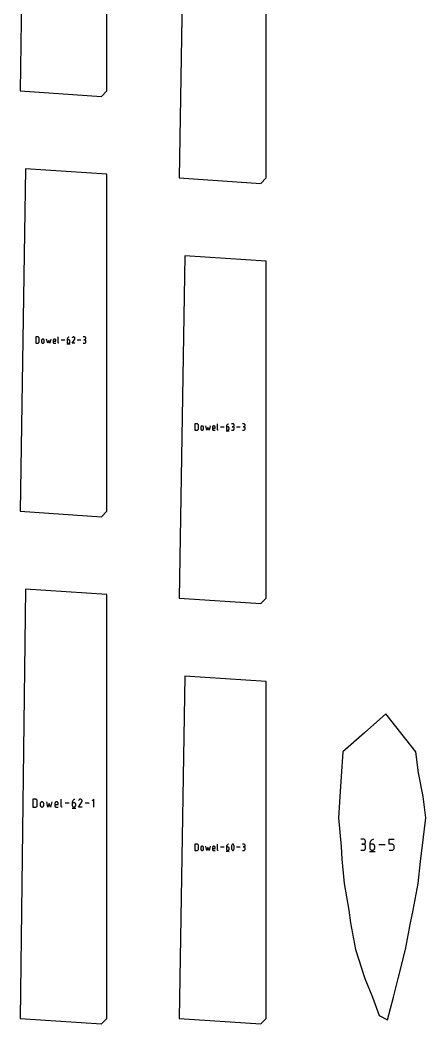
# Model space of a CAD drawing. Extents: x 0 to 12.2, y 0 to 12.
# Drawn here: x 8.168 to 8.869, y 7.641 to 9.373 of the extents above; entities that cross this region are included whole.
import ezdxf

# ---------------------------------------------------------------- set-up
doc = ezdxf.new("R2010")
doc.units = 0

msp = doc.modelspace()

# ---------------------------------------------------------------- linework, layer by layer
at = {"layer": 'annotation', "color": 1}
for p, q in [((8.19905, 8.826376), (8.195448, 8.826376)), ((8.195448, 8.826376), (8.195448, 8.815574)), ((8.195448, 8.815581), (8.19905, 8.815581)), ((8.195448, 8.815574), (8.195448, 8.815581)), ((8.19948, 8.826337), (8.19905, 8.826376)), ((8.19905, 8.815581), (8.19948, 8.81562)), ((8.19905, 8.815581), (8.19905, 8.815581)), ((8.199885, 8.826225), (8.19948, 8.826337)), ((8.19948, 8.81562), (8.199885, 8.815732)), ((8.200258, 8.826047), (8.199885, 8.826225)), ((8.199885, 8.815732), (8.200258, 8.815909)), ((8.200592, 8.82581), (8.200258, 8.826047)), ((8.200258, 8.815909), (8.200592, 8.816146)), ((8.200881, 8.825521), (8.200592, 8.82581)), ((8.200592, 8.816146), (8.200881, 8.816436)), ((8.201118, 8.825185), (8.200881, 8.825521)), ((8.200881, 8.816436), (8.201118, 8.816771)), ((8.201295, 8.824811), (8.201118, 8.825185)), ((8.201118, 8.816771), (8.201295, 8.817145)), ((8.201407, 8.824405), (8.201295, 8.824811)), ((8.201295, 8.817145), (8.201407, 8.817551)), ((8.201446, 8.823974), (8.201407, 8.824405)), ((8.201407, 8.817551), (8.201446, 8.817982)), ((8.201446, 8.817982), (8.201446, 8.823974)), ((8.201446, 8.823974), (8.201446, 8.823974)), ((8.205534, 8.820803), (8.205496, 8.820371)), ((8.205496, 8.820371), (8.205496, 8.817976)), ((8.205496, 8.817976), (8.205496, 8.817976)), ((8.205496, 8.817976), (8.205534, 8.817545)), ((8.205646, 8.821208), (8.205534, 8.820803)), ((8.205534, 8.817545), (8.205646, 8.817139)), ((8.205824, 8.821582), (8.205646, 8.821208)), ((8.205646, 8.817139), (8.205824, 8.816764)), ((8.206061, 8.821916), (8.205824, 8.821582)), ((8.205824, 8.816764), (8.206061, 8.816429)), ((8.20635, 8.822204), (8.206061, 8.821916)), ((8.206061, 8.816429), (8.20635, 8.81614)), ((8.206685, 8.82244), (8.20635, 8.822204)), ((8.20635, 8.81614), (8.206685, 8.815903)), ((8.20706, 8.822617), (8.206685, 8.82244)), ((8.206685, 8.815903), (8.20706, 8.815725)), ((8.207466, 8.822728), (8.20706, 8.822617)), ((8.20706, 8.815725), (8.207466, 8.815613)), ((8.207898, 8.822767), (8.207466, 8.822728)), ((8.207466, 8.815613), (8.207898, 8.815574)), ((8.208329, 8.822728), (8.207898, 8.822767)), ((8.207898, 8.822767), (8.207898, 8.822767)), ((8.207898, 8.815574), (8.208329, 8.815613)), ((8.207898, 8.815574), (8.207898, 8.815574)), ((8.208735, 8.822617), (8.208329, 8.822728)), ((8.208329, 8.815613), (8.208735, 8.815725)), ((8.209109, 8.82244), (8.208735, 8.822617)), ((8.208735, 8.815725), (8.209109, 8.815903)), ((8.209444, 8.822204), (8.209109, 8.82244)), ((8.209109, 8.815903), (8.209444, 8.81614)), ((8.209734, 8.821916), (8.209444, 8.822204)), ((8.209444, 8.81614), (8.209734, 8.816429)), ((8.209971, 8.821582), (8.209734, 8.821916)), ((8.209734, 8.816429), (8.209971, 8.816764)), ((8.210148, 8.821208), (8.209971, 8.821582)), ((8.209971, 8.816764), (8.210148, 8.817139)), ((8.21026, 8.820803), (8.210148, 8.821208)), ((8.210148, 8.817139), (8.21026, 8.817545)), ((8.210299, 8.820371), (8.21026, 8.820803)), ((8.21026, 8.817545), (8.210299, 8.817976)), ((8.210299, 8.817976), (8.210299, 8.820371)), ((8.210299, 8.820371), (8.210299, 8.820371)), ((8.216154, 8.815574), (8.214349, 8.822767)), ((8.217952, 8.820371), (8.216154, 8.815574)), ((8.21975, 8.815574), (8.217952, 8.820371)), ((8.221554, 8.822767), (8.21975, 8.815574)), ((8.225644, 8.820811), (8.225605, 8.820381)), ((8.225605, 8.820381), (8.225605, 8.817382)), ((8.225605, 8.819177), (8.230402, 8.819177)), ((8.225605, 8.817382), (8.225605, 8.817382)), ((8.225605, 8.817382), (8.225634, 8.817056)), ((8.225634, 8.817056), (8.225718, 8.81675)), ((8.225755, 8.821217), (8.225644, 8.820811)), ((8.225718, 8.81675), (8.225851, 8.816469)), ((8.225933, 8.82159), (8.225755, 8.821217)), ((8.225851, 8.816469), (8.226029, 8.816216)), ((8.22617, 8.821925), (8.225933, 8.82159)), ((8.226029, 8.816216), (8.226246, 8.815999)), ((8.226459, 8.822214), (8.22617, 8.821925)), ((8.226246, 8.815999), (8.226497, 8.81582)), ((8.226794, 8.822451), (8.226459, 8.822214)), ((8.226497, 8.81582), (8.226778, 8.815687)), ((8.226778, 8.815687), (8.227082, 8.815603)), ((8.227167, 8.822629), (8.226794, 8.822451)), ((8.227082, 8.815603), (8.227406, 8.815574)), ((8.227573, 8.82274), (8.227167, 8.822629)), ((8.227406, 8.815574), (8.230401, 8.815574)), ((8.228003, 8.822779), (8.227573, 8.82274)), ((8.228435, 8.82274), (8.228003, 8.822779)), ((8.228003, 8.822779), (8.228003, 8.822779)), ((8.228841, 8.822629), (8.228435, 8.82274)), ((8.229214, 8.822451), (8.228841, 8.822629)), ((8.229549, 8.822214), (8.229214, 8.822451)), ((8.229838, 8.821925), (8.229549, 8.822214)), ((8.230075, 8.82159), (8.229838, 8.821925)), ((8.230252, 8.821217), (8.230075, 8.82159)), ((8.230363, 8.820811), (8.230252, 8.821217)), ((8.230402, 8.820381), (8.230363, 8.820811)), ((8.230402, 8.819177), (8.230402, 8.820381)), ((8.230402, 8.820381), (8.230402, 8.820381)), ((8.234452, 8.81678), (8.234452, 8.826384)), ((8.234471, 8.816563), (8.234452, 8.81678)), ((8.234527, 8.816358), (8.234471, 8.816563)), ((8.234616, 8.81617), (8.234527, 8.816358)), ((8.234735, 8.816001), (8.234616, 8.81617)), ((8.234881, 8.815856), (8.234735, 8.816001)), ((8.235049, 8.815737), (8.234881, 8.815856)), ((8.235237, 8.815648), (8.235049, 8.815737)), ((8.235442, 8.815592), (8.235237, 8.815648)), ((8.23566, 8.815573), (8.235442, 8.815592)), ((8.23566, 8.815573), (8.23566, 8.815573)), ((8.245617, 8.820975), (8.239711, 8.820975)), ((8.24972, 8.822296), (8.249667, 8.821566)), ((8.249667, 8.821566), (8.249667, 8.817976)), ((8.252065, 8.821566), (8.249667, 8.821566)), ((8.249667, 8.817976), (8.249667, 8.817976)), ((8.249667, 8.817976), (8.249705, 8.817544)), ((8.249705, 8.817544), (8.249817, 8.817138)), ((8.249875, 8.822997), (8.24972, 8.822296)), ((8.249817, 8.817138), (8.249995, 8.816764)), ((8.250125, 8.823661), (8.249875, 8.822997)), ((8.249995, 8.816764), (8.250232, 8.816429)), ((8.250465, 8.824279), (8.250125, 8.823661)), ((8.250232, 8.816429), (8.250521, 8.816139)), ((8.250887, 8.824843), (8.250465, 8.824279)), ((8.250521, 8.816139), (8.250856, 8.815902)), ((8.250856, 8.815902), (8.251229, 8.815725)), ((8.251384, 8.825343), (8.250887, 8.824843)), ((8.251229, 8.815725), (8.251635, 8.815613)), ((8.251952, 8.825771), (8.251384, 8.825343)), ((8.251635, 8.815613), (8.252065, 8.815574)), ((8.252582, 8.826118), (8.251952, 8.825771)), ((8.252497, 8.821527), (8.252065, 8.821566)), ((8.252065, 8.815574), (8.252497, 8.815613)), ((8.252065, 8.815574), (8.252065, 8.815574)), ((8.252902, 8.821416), (8.252497, 8.821527)), ((8.252497, 8.815613), (8.252902, 8.815725)), ((8.25327, 8.826376), (8.252582, 8.826118)), ((8.253276, 8.821239), (8.252902, 8.821416)), ((8.252902, 8.815725), (8.253276, 8.815902)), ((8.25327, 8.826376), (8.25327, 8.826376)), ((8.253611, 8.821003), (8.253276, 8.821239)), ((8.253276, 8.815902), (8.253611, 8.816139)), ((8.2539, 8.820715), (8.253611, 8.821003)), ((8.253611, 8.816139), (8.2539, 8.816429)), ((8.254136, 8.820381), (8.2539, 8.820715)), ((8.2539, 8.816429), (8.254136, 8.816764)), ((8.254314, 8.820007), (8.254136, 8.820381)), ((8.254136, 8.816764), (8.254314, 8.817138)), ((8.254425, 8.819602), (8.254314, 8.820007)), ((8.254314, 8.817138), (8.254425, 8.817544)), ((8.254464, 8.819171), (8.254425, 8.819602)), ((8.254425, 8.817544), (8.254464, 8.817976)), ((8.254464, 8.817976), (8.254464, 8.819171)), ((8.254464, 8.819171), (8.254464, 8.819171)), ((8.258515, 8.815574), (8.262948, 8.82271)), ((8.263312, 8.815574), (8.258515, 8.815574)), ((8.258837, 8.825174), (8.258522, 8.82457)), ((8.259087, 8.825529), (8.258837, 8.825174)), ((8.259387, 8.825825), (8.259087, 8.825529)), ((8.259727, 8.82606), (8.259387, 8.825825)), ((8.2601, 8.826231), (8.259727, 8.82606)), ((8.260495, 8.826337), (8.2601, 8.826231)), ((8.260903, 8.826375), (8.260495, 8.826337)), ((8.261316, 8.826343), (8.260903, 8.826375)), ((8.261724, 8.826237), (8.261316, 8.826343)), ((8.262118, 8.826057), (8.261724, 8.826237)), ((8.26247, 8.825807), (8.262118, 8.826057)), ((8.262118, 8.826057), (8.262118, 8.826057)), ((8.262765, 8.825506), (8.26247, 8.825807)), ((8.262999, 8.825165), (8.262765, 8.825506)), ((8.262948, 8.82271), (8.262953, 8.822717)), ((8.262948, 8.82271), (8.262948, 8.82271)), ((8.262953, 8.822717), (8.262958, 8.822723)), ((8.262958, 8.822723), (8.262963, 8.82273)), ((8.262963, 8.82273), (8.262968, 8.822737)), ((8.262968, 8.822737), (8.262972, 8.822744)), ((8.262972, 8.822744), (8.262977, 8.822752)), ((8.262977, 8.822752), (8.262981, 8.822759)), ((8.262981, 8.822759), (8.262986, 8.822767)), ((8.262986, 8.822767), (8.26299, 8.822776)), ((8.26299, 8.822776), (8.263173, 8.823169)), ((8.26299, 8.822776), (8.26299, 8.822776)), ((8.26317, 8.824793), (8.262999, 8.825165)), ((8.263276, 8.824397), (8.26317, 8.824793)), ((8.263173, 8.823169), (8.26328, 8.823576)), ((8.263314, 8.823989), (8.263276, 8.824397)), ((8.26328, 8.823576), (8.263314, 8.823989)), ((8.27327, 8.820975), (8.267364, 8.820975)), ((8.279718, 8.826363), (8.277319, 8.826363)), ((8.277319, 8.815575), (8.279718, 8.815575)), ((8.279718, 8.821566), (8.278517, 8.821566)), ((8.278517, 8.821566), (8.279718, 8.821566)), ((8.280149, 8.826324), (8.279718, 8.826363)), ((8.279718, 8.821566), (8.280149, 8.821605)), ((8.280149, 8.821527), (8.279718, 8.821566)), ((8.279718, 8.821566), (8.279718, 8.821566)), ((8.279718, 8.815575), (8.280149, 8.815613)), ((8.279718, 8.815575), (8.279718, 8.815575)), ((8.280555, 8.826213), (8.280149, 8.826324)), ((8.280149, 8.821605), (8.280555, 8.821716)), ((8.280555, 8.821416), (8.280149, 8.821527)), ((8.280149, 8.815613), (8.280555, 8.815725)), ((8.280929, 8.826035), (8.280555, 8.826213)), ((8.280555, 8.821716), (8.280929, 8.821894)), ((8.280929, 8.821238), (8.280555, 8.821416)), ((8.280555, 8.815725), (8.280929, 8.815903)), ((8.281264, 8.825798), (8.280929, 8.826035)), ((8.280929, 8.821894), (8.281264, 8.822131)), ((8.281264, 8.821001), (8.280929, 8.821238)), ((8.280929, 8.815903), (8.281264, 8.816139)), ((8.281553, 8.825509), (8.281264, 8.825798)), ((8.281264, 8.822131), (8.281553, 8.822421)), ((8.281553, 8.820712), (8.281264, 8.821001)), ((8.281264, 8.816139), (8.281553, 8.816428)), ((8.281789, 8.825175), (8.281553, 8.825509)), ((8.281553, 8.822421), (8.281789, 8.822756)), ((8.281789, 8.820378), (8.281553, 8.820712)), ((8.281553, 8.816428), (8.281789, 8.816763)), ((8.281966, 8.824802), (8.281789, 8.825175)), ((8.281789, 8.822756), (8.281966, 8.82313)), ((8.281966, 8.820005), (8.281789, 8.820378)), ((8.281789, 8.816763), (8.281966, 8.817135)), ((8.282078, 8.824397), (8.281966, 8.824802)), ((8.281966, 8.82313), (8.282078, 8.823536)), ((8.282078, 8.8196), (8.281966, 8.820005)), ((8.281966, 8.817135), (8.282078, 8.81754)), ((8.282116, 8.823968), (8.282078, 8.824397)), ((8.282078, 8.823536), (8.282116, 8.823968)), ((8.282116, 8.819171), (8.282078, 8.8196)), ((8.282078, 8.81754), (8.282116, 8.81797)), ((8.282116, 8.823968), (8.282116, 8.823968)), ((8.282116, 8.81797), (8.282116, 8.819171)), ((8.282116, 8.819171), (8.282116, 8.819171)), ((8.249366, 8.814224), (8.254767, 8.814224)), ((8.474051, 8.676376), (8.470449, 8.676376)), ((8.470449, 8.676376), (8.470449, 8.665574)), ((8.474481, 8.676337), (8.474051, 8.676376)), ((8.474885, 8.676225), (8.474481, 8.676337)), ((8.475258, 8.676047), (8.474885, 8.676225)), ((8.475593, 8.67581), (8.475258, 8.676047)), ((8.475882, 8.675521), (8.475593, 8.67581)), ((8.509453, 8.66678), (8.509453, 8.676384)), ((8.526953, 8.675771), (8.526385, 8.675343)), ((8.527583, 8.676118), (8.526953, 8.675771)), ((8.52827, 8.676376), (8.527583, 8.676118)), ((8.52827, 8.676376), (8.52827, 8.676376)), ((8.535913, 8.676363), (8.533515, 8.676363)), ((8.536345, 8.676324), (8.535913, 8.676363)), ((8.536751, 8.676213), (8.536345, 8.676324)), ((8.537124, 8.676035), (8.536751, 8.676213)), ((8.537459, 8.675798), (8.537124, 8.676035)), ((8.537748, 8.675509), (8.537459, 8.675798)), ((8.554717, 8.676363), (8.552319, 8.676363)), ((8.555148, 8.676324), (8.554717, 8.676363)), ((8.555554, 8.676213), (8.555148, 8.676324)), ((8.555928, 8.676035), (8.555554, 8.676213)), ((8.556263, 8.675798), (8.555928, 8.676035)), ((8.556552, 8.675509), (8.556263, 8.675798)), ((8.470449, 8.665581), (8.474051, 8.665581)), ((8.470449, 8.665574), (8.470449, 8.665581)), ((8.474051, 8.665581), (8.474481, 8.66562)), ((8.474051, 8.665581), (8.474051, 8.665581)), ((8.474481, 8.66562), (8.474885, 8.665732)), ((8.474885, 8.665732), (8.475258, 8.665909)), ((8.475258, 8.665909), (8.475593, 8.666146)), ((8.475593, 8.666146), (8.475882, 8.666436)), ((8.476118, 8.675185), (8.475882, 8.675521)), ((8.475882, 8.666436), (8.476118, 8.666771)), ((8.476296, 8.674811), (8.476118, 8.675185)), ((8.476118, 8.666771), (8.476296, 8.667145)), ((8.476408, 8.674405), (8.476296, 8.674811)), ((8.476296, 8.667145), (8.476408, 8.667551)), ((8.476446, 8.673974), (8.476408, 8.674405)), ((8.476408, 8.667551), (8.476446, 8.667982)), ((8.476446, 8.667982), (8.476446, 8.673974)), ((8.476446, 8.673974), (8.476446, 8.673974)), ((8.480535, 8.670803), (8.480496, 8.670371)), ((8.480496, 8.670371), (8.480496, 8.667976)), ((8.480496, 8.667976), (8.480496, 8.667976)), ((8.480496, 8.667976), (8.480535, 8.667545)), ((8.480647, 8.671208), (8.480535, 8.670803)), ((8.480535, 8.667545), (8.480647, 8.667139)), ((8.480824, 8.671582), (8.480647, 8.671208)), ((8.480647, 8.667139), (8.480824, 8.666764)), ((8.481061, 8.671916), (8.480824, 8.671582)), ((8.480824, 8.666764), (8.481061, 8.666429)), ((8.481351, 8.672204), (8.481061, 8.671916)), ((8.481061, 8.666429), (8.481351, 8.66614)), ((8.481686, 8.67244), (8.481351, 8.672204)), ((8.481351, 8.66614), (8.481686, 8.665903)), ((8.48206, 8.672617), (8.481686, 8.67244)), ((8.481686, 8.665903), (8.48206, 8.665725)), ((8.482467, 8.672728), (8.48206, 8.672617)), ((8.48206, 8.665725), (8.482467, 8.665613)), ((8.482898, 8.672767), (8.482467, 8.672728)), ((8.482467, 8.665613), (8.482898, 8.665574)), ((8.48333, 8.672728), (8.482898, 8.672767)), ((8.482898, 8.672767), (8.482898, 8.672767)), ((8.482898, 8.665574), (8.48333, 8.665613)), ((8.482898, 8.665574), (8.482898, 8.665574)), ((8.483736, 8.672617), (8.48333, 8.672728)), ((8.48333, 8.665613), (8.483736, 8.665725)), ((8.48411, 8.67244), (8.483736, 8.672617)), ((8.483736, 8.665725), (8.48411, 8.665903)), ((8.484445, 8.672204), (8.48411, 8.67244)), ((8.48411, 8.665903), (8.484445, 8.66614)), ((8.484734, 8.671916), (8.484445, 8.672204)), ((8.484445, 8.66614), (8.484735, 8.666429)), ((8.484971, 8.671582), (8.484734, 8.671916)), ((8.484735, 8.666429), (8.484972, 8.666764)), ((8.485149, 8.671208), (8.484971, 8.671582)), ((8.484972, 8.666764), (8.485149, 8.667139)), ((8.485261, 8.670803), (8.485149, 8.671208)), ((8.485149, 8.667139), (8.485261, 8.667545)), ((8.4853, 8.670371), (8.485261, 8.670803)), ((8.485261, 8.667545), (8.4853, 8.667976)), ((8.4853, 8.667976), (8.4853, 8.670371)), ((8.4853, 8.670371), (8.4853, 8.670371)), ((8.491155, 8.665574), (8.48935, 8.672767)), ((8.492953, 8.670371), (8.491155, 8.665574)), ((8.49475, 8.665574), (8.492953, 8.670371)), ((8.496555, 8.672767), (8.49475, 8.665574)), ((8.500644, 8.670811), (8.500606, 8.670381)), ((8.500606, 8.670381), (8.500606, 8.667382)), ((8.500606, 8.669177), (8.505403, 8.669177)), ((8.500606, 8.667382), (8.500606, 8.667382)), ((8.500606, 8.667382), (8.500635, 8.667056)), ((8.500635, 8.667056), (8.500718, 8.66675)), ((8.500756, 8.671217), (8.500644, 8.670811)), ((8.500718, 8.66675), (8.500852, 8.666469)), ((8.500934, 8.67159), (8.500756, 8.671217)), ((8.500852, 8.666469), (8.501029, 8.666216)), ((8.501171, 8.671925), (8.500934, 8.67159)), ((8.501029, 8.666216), (8.501247, 8.665999)), ((8.50146, 8.672214), (8.501171, 8.671925)), ((8.501247, 8.665999), (8.501498, 8.66582)), ((8.501795, 8.672451), (8.50146, 8.672214)), ((8.501498, 8.66582), (8.501778, 8.665687)), ((8.501778, 8.665687), (8.502083, 8.665603)), ((8.502168, 8.672629), (8.501795, 8.672451)), ((8.502083, 8.665603), (8.502407, 8.665574)), ((8.502574, 8.67274), (8.502168, 8.672629)), ((8.502407, 8.665574), (8.505402, 8.665574)), ((8.503004, 8.672779), (8.502574, 8.67274)), ((8.503436, 8.67274), (8.503004, 8.672779)), ((8.503004, 8.672779), (8.503004, 8.672779)), ((8.503841, 8.672629), (8.503436, 8.67274)), ((8.504215, 8.672451), (8.503841, 8.672629)), ((8.50455, 8.672214), (8.504215, 8.672451)), ((8.504839, 8.671925), (8.50455, 8.672214)), ((8.505075, 8.67159), (8.504839, 8.671925)), ((8.505253, 8.671217), (8.505075, 8.67159)), ((8.505364, 8.670811), (8.505253, 8.671217)), ((8.505403, 8.670381), (8.505364, 8.670811)), ((8.505403, 8.669177), (8.505403, 8.670381)), ((8.505403, 8.670381), (8.505403, 8.670381)), ((8.509472, 8.666563), (8.509453, 8.66678)), ((8.509528, 8.666358), (8.509472, 8.666563)), ((8.509617, 8.66617), (8.509528, 8.666358)), ((8.509736, 8.666001), (8.509617, 8.66617)), ((8.509881, 8.665856), (8.509736, 8.666001)), ((8.51005, 8.665737), (8.509881, 8.665856)), ((8.510238, 8.665648), (8.51005, 8.665737)), ((8.510443, 8.665592), (8.510238, 8.665648)), ((8.510661, 8.665573), (8.510443, 8.665592)), ((8.510661, 8.665573), (8.510661, 8.665573)), ((8.520618, 8.670975), (8.514712, 8.670975)), ((8.524367, 8.664224), (8.529768, 8.664224)), ((8.524721, 8.672296), (8.524667, 8.671566)), ((8.524667, 8.671566), (8.524667, 8.667976)), ((8.527066, 8.671566), (8.524667, 8.671566)), ((8.524667, 8.667976), (8.524667, 8.667976)), ((8.524667, 8.667976), (8.524706, 8.667544)), ((8.524706, 8.667544), (8.524818, 8.667138)), ((8.524876, 8.672997), (8.524721, 8.672296)), ((8.524818, 8.667138), (8.524996, 8.666764)), ((8.525126, 8.673661), (8.524876, 8.672997)), ((8.524996, 8.666764), (8.525232, 8.666429)), ((8.525465, 8.674279), (8.525126, 8.673661)), ((8.525232, 8.666429), (8.525522, 8.666139)), ((8.525887, 8.674843), (8.525465, 8.674279)), ((8.525522, 8.666139), (8.525857, 8.665902)), ((8.525857, 8.665902), (8.52623, 8.665725)), ((8.526385, 8.675343), (8.525887, 8.674843)), ((8.52623, 8.665725), (8.526636, 8.665613)), ((8.526636, 8.665613), (8.527066, 8.665574)), ((8.527497, 8.671527), (8.527066, 8.671566)), ((8.527066, 8.665574), (8.527497, 8.665613)), ((8.527066, 8.665574), (8.527066, 8.665574)), ((8.527903, 8.671416), (8.527497, 8.671527)), ((8.527497, 8.665613), (8.527903, 8.665725)), ((8.528277, 8.671239), (8.527903, 8.671416)), ((8.527903, 8.665725), (8.528277, 8.665902)), ((8.528612, 8.671003), (8.528277, 8.671239)), ((8.528277, 8.665902), (8.528612, 8.666139)), ((8.528901, 8.670715), (8.528612, 8.671003)), ((8.528612, 8.666139), (8.528901, 8.666429)), ((8.529137, 8.670381), (8.528901, 8.670715)), ((8.528901, 8.666429), (8.529137, 8.666764)), ((8.529315, 8.670007), (8.529137, 8.670381)), ((8.529137, 8.666764), (8.529315, 8.667138)), ((8.529426, 8.669602), (8.529315, 8.670007)), ((8.529315, 8.667138), (8.529426, 8.667544)), ((8.529465, 8.669171), (8.529426, 8.669602)), ((8.529426, 8.667544), (8.529465, 8.667976)), ((8.529465, 8.667976), (8.529465, 8.669171)), ((8.529465, 8.669171), (8.529465, 8.669171)), ((8.533515, 8.665575), (8.535913, 8.665575)), ((8.535913, 8.671566), (8.534712, 8.671566)), ((8.534712, 8.671566), (8.535913, 8.671566)), ((8.535913, 8.671566), (8.536345, 8.671605)), ((8.536345, 8.671527), (8.535913, 8.671566)), ((8.535913, 8.671566), (8.535913, 8.671566)), ((8.535913, 8.665575), (8.536345, 8.665613)), ((8.535913, 8.665575), (8.535913, 8.665575)), ((8.536345, 8.671605), (8.536751, 8.671716)), ((8.536751, 8.671416), (8.536345, 8.671527)), ((8.536345, 8.665613), (8.536751, 8.665725)), ((8.536751, 8.671716), (8.537124, 8.671894)), ((8.537124, 8.671238), (8.536751, 8.671416)), ((8.536751, 8.665725), (8.537124, 8.665903)), ((8.537124, 8.671894), (8.537459, 8.672131)), ((8.537459, 8.671001), (8.537124, 8.671238)), ((8.537124, 8.665903), (8.537459, 8.666139)), ((8.537459, 8.672131), (8.537748, 8.672421)), ((8.537748, 8.670712), (8.537459, 8.671001)), ((8.537459, 8.666139), (8.537748, 8.666428)), ((8.537985, 8.675175), (8.537748, 8.675509)), ((8.537748, 8.672421), (8.537985, 8.672756)), ((8.537985, 8.670378), (8.537748, 8.670712)), ((8.537748, 8.666428), (8.537985, 8.666763)), ((8.538162, 8.674802), (8.537985, 8.675175)), ((8.537985, 8.672756), (8.538162, 8.67313)), ((8.538162, 8.670005), (8.537985, 8.670378)), ((8.537985, 8.666763), (8.538162, 8.667135)), ((8.538273, 8.674397), (8.538162, 8.674802)), ((8.538162, 8.67313), (8.538273, 8.673536)), ((8.538273, 8.6696), (8.538162, 8.670005)), ((8.538162, 8.667135), (8.538273, 8.66754)), ((8.538312, 8.673968), (8.538273, 8.674397)), ((8.538273, 8.673536), (8.538312, 8.673968)), ((8.538312, 8.669171), (8.538273, 8.6696)), ((8.538273, 8.66754), (8.538312, 8.66797)), ((8.538312, 8.673968), (8.538312, 8.673968)), ((8.538312, 8.66797), (8.538312, 8.669171)), ((8.538312, 8.669171), (8.538312, 8.669171)), ((8.548269, 8.670975), (8.542363, 8.670975)), ((8.552319, 8.665575), (8.554717, 8.665575)), ((8.554717, 8.671566), (8.553516, 8.671566)), ((8.553516, 8.671566), (8.554717, 8.671566)), ((8.554717, 8.671566), (8.555148, 8.671605)), ((8.555148, 8.671527), (8.554717, 8.671566)), ((8.554717, 8.671566), (8.554717, 8.671566)), ((8.554717, 8.665575), (8.555148, 8.665613)), ((8.554717, 8.665575), (8.554717, 8.665575)), ((8.555148, 8.671605), (8.555554, 8.671716)), ((8.555554, 8.671416), (8.555148, 8.671527)), ((8.555148, 8.665613), (8.555554, 8.665725)), ((8.555554, 8.671716), (8.555928, 8.671894)), ((8.555928, 8.671238), (8.555554, 8.671416)), ((8.555554, 8.665725), (8.555928, 8.665903)), ((8.555928, 8.671894), (8.556263, 8.672131)), ((8.556263, 8.671001), (8.555928, 8.671238)), ((8.555928, 8.665903), (8.556263, 8.666139)), ((8.556263, 8.672131), (8.556552, 8.672421)), ((8.556552, 8.670712), (8.556263, 8.671001)), ((8.556263, 8.666139), (8.556552, 8.666428)), ((8.556788, 8.675175), (8.556552, 8.675509)), ((8.556552, 8.672421), (8.556788, 8.672756)), ((8.556788, 8.670378), (8.556552, 8.670712)), ((8.556552, 8.666428), (8.556788, 8.666763)), ((8.556966, 8.674802), (8.556788, 8.675175)), ((8.556788, 8.672756), (8.556966, 8.67313)), ((8.556966, 8.670005), (8.556788, 8.670378)), ((8.556788, 8.666763), (8.556966, 8.667135)), ((8.557077, 8.674397), (8.556966, 8.674802)), ((8.556966, 8.67313), (8.557077, 8.673536)), ((8.557077, 8.6696), (8.556966, 8.670005)), ((8.556966, 8.667135), (8.557077, 8.66754)), ((8.557116, 8.673968), (8.557077, 8.674397)), ((8.557077, 8.673536), (8.557116, 8.673968)), ((8.557116, 8.669171), (8.557077, 8.6696)), ((8.557077, 8.66754), (8.557116, 8.66797)), ((8.557116, 8.673968), (8.557116, 8.673968)), ((8.557116, 8.66797), (8.557116, 8.669171)), ((8.557116, 8.669171), (8.557116, 8.669171)), ((8.195302, 8.028898), (8.1908, 8.028898)), ((8.1908, 8.028898), (8.1908, 8.015396)), ((8.195839, 8.028849), (8.195302, 8.028898)), ((8.196345, 8.02871), (8.195839, 8.028849)), ((8.196811, 8.028487), (8.196345, 8.02871)), ((8.197229, 8.028191), (8.196811, 8.028487)), ((8.197591, 8.027829), (8.197229, 8.028191)), ((8.197886, 8.02741), (8.197591, 8.027829)), ((8.198108, 8.026942), (8.197886, 8.02741)), ((8.198248, 8.026435), (8.198108, 8.026942)), ((8.198108, 8.017359), (8.198248, 8.017867)), ((8.198296, 8.025895), (8.198248, 8.026435)), ((8.198248, 8.017867), (8.198296, 8.018406)), ((8.198296, 8.018406), (8.198296, 8.025895)), ((8.198296, 8.025895), (8.198296, 8.025895)), ((8.203407, 8.021932), (8.203359, 8.021393)), ((8.203359, 8.021393), (8.203359, 8.018399)), ((8.203359, 8.018399), (8.203359, 8.018399)), ((8.203359, 8.018399), (8.203407, 8.017859)), ((8.203547, 8.022439), (8.203407, 8.021932)), ((8.203407, 8.017859), (8.203547, 8.017352)), ((8.203769, 8.022905), (8.203547, 8.022439)), ((8.204065, 8.023323), (8.203769, 8.022905)), ((8.204427, 8.023683), (8.204065, 8.023323)), ((8.204846, 8.023978), (8.204427, 8.023683)), ((8.205314, 8.0242), (8.204846, 8.023978)), ((8.205822, 8.024338), (8.205314, 8.0242)), ((8.206361, 8.024386), (8.205822, 8.024338)), ((8.2069, 8.024338), (8.206361, 8.024386)), ((8.206361, 8.024386), (8.206361, 8.024386)), ((8.207408, 8.0242), (8.2069, 8.024338)), ((8.207876, 8.023978), (8.207408, 8.0242)), ((8.208294, 8.023683), (8.207876, 8.023978)), ((8.208656, 8.023323), (8.208294, 8.023683)), ((8.208953, 8.022905), (8.208656, 8.023323)), ((8.209175, 8.022439), (8.208953, 8.022905)), ((8.209314, 8.021932), (8.209175, 8.022439)), ((8.209175, 8.017352), (8.209314, 8.017859)), ((8.209363, 8.021393), (8.209314, 8.021932)), ((8.209314, 8.017859), (8.209363, 8.018399)), ((8.209363, 8.018399), (8.209363, 8.021393)), ((8.209363, 8.021393), (8.209363, 8.021393)), ((8.216682, 8.015396), (8.214426, 8.024386)), ((8.218929, 8.021393), (8.216682, 8.015396)), ((8.221177, 8.015396), (8.218929, 8.021393)), ((8.223432, 8.024386), (8.221177, 8.015396)), ((8.228544, 8.021942), (8.228496, 8.021404)), ((8.228496, 8.021404), (8.228496, 8.017656)), ((8.228496, 8.019899), (8.234492, 8.019899)), ((8.228683, 8.022449), (8.228544, 8.021942)), ((8.228906, 8.022916), (8.228683, 8.022449)), ((8.229202, 8.023334), (8.228906, 8.022916)), ((8.229563, 8.023696), (8.229202, 8.023334)), ((8.229982, 8.023992), (8.229563, 8.023696)), ((8.230449, 8.024214), (8.229982, 8.023992)), ((8.230956, 8.024354), (8.230449, 8.024214)), ((8.231494, 8.024402), (8.230956, 8.024354)), ((8.232033, 8.024354), (8.231494, 8.024402)), ((8.231494, 8.024402), (8.231494, 8.024402)), ((8.23254, 8.024214), (8.232033, 8.024354)), ((8.233007, 8.023992), (8.23254, 8.024214)), ((8.233426, 8.023696), (8.233007, 8.023992)), ((8.233787, 8.023334), (8.233426, 8.023696)), ((8.234083, 8.022916), (8.233787, 8.023334)), ((8.234304, 8.022449), (8.234083, 8.022916)), ((8.234444, 8.021942), (8.234304, 8.022449)), ((8.234492, 8.021404), (8.234444, 8.021942)), ((8.234492, 8.019899), (8.234492, 8.021404)), ((8.234492, 8.021404), (8.234492, 8.021404)), ((8.239554, 8.016904), (8.239554, 8.028908)), ((8.253511, 8.022147), (8.246129, 8.022147)), ((8.258639, 8.023798), (8.258573, 8.022885)), ((8.258573, 8.022885), (8.258573, 8.018398)), ((8.261571, 8.022885), (8.258573, 8.022885)), ((8.258573, 8.018398), (8.258573, 8.018398)), ((8.258573, 8.018398), (8.258621, 8.017858)), ((8.258621, 8.017858), (8.258761, 8.017351)), ((8.258833, 8.024675), (8.258639, 8.023798)), ((8.259146, 8.025505), (8.258833, 8.024675)), ((8.25957, 8.026278), (8.259146, 8.025505)), ((8.260098, 8.026982), (8.25957, 8.026278)), ((8.26072, 8.027607), (8.260098, 8.026982)), ((8.261429, 8.028142), (8.26072, 8.027607)), ((8.262217, 8.028576), (8.261429, 8.028142)), ((8.26211, 8.022837), (8.261571, 8.022885)), ((8.262618, 8.022698), (8.26211, 8.022837)), ((8.263076, 8.028898), (8.262217, 8.028576)), ((8.263085, 8.022477), (8.262618, 8.022698)), ((8.263076, 8.028898), (8.263076, 8.028898)), ((8.263503, 8.022182), (8.263085, 8.022477)), ((8.263864, 8.021822), (8.263503, 8.022182)), ((8.26416, 8.021404), (8.263864, 8.021822)), ((8.264382, 8.020937), (8.26416, 8.021404)), ((8.264521, 8.02043), (8.264382, 8.020937)), ((8.264382, 8.017351), (8.264521, 8.017858)), ((8.264569, 8.019891), (8.264521, 8.02043)), ((8.264521, 8.017858), (8.264569, 8.018398)), ((8.264569, 8.018398), (8.264569, 8.019891)), ((8.264569, 8.019891), (8.264569, 8.019891)), ((8.269633, 8.015396), (8.275174, 8.024316)), ((8.270035, 8.027396), (8.269642, 8.026641)), ((8.270348, 8.027839), (8.270035, 8.027396)), ((8.270723, 8.028209), (8.270348, 8.027839)), ((8.271148, 8.028503), (8.270723, 8.028209)), ((8.271614, 8.028717), (8.271148, 8.028503)), ((8.272108, 8.02885), (8.271614, 8.028717)), ((8.272618, 8.028897), (8.272108, 8.02885)), ((8.273134, 8.028857), (8.272618, 8.028897)), ((8.273644, 8.028725), (8.273134, 8.028857)), ((8.274137, 8.0285), (8.273644, 8.028725)), ((8.274577, 8.028187), (8.274137, 8.0285)), ((8.274137, 8.0285), (8.274137, 8.0285)), ((8.274946, 8.027811), (8.274577, 8.028187)), ((8.275238, 8.027385), (8.274946, 8.027811)), ((8.275174, 8.024316), (8.27518, 8.024324)), ((8.275174, 8.024316), (8.275174, 8.024316)), ((8.27518, 8.024324), (8.275187, 8.024333)), ((8.275187, 8.024333), (8.275193, 8.024341)), ((8.275193, 8.024341), (8.275199, 8.02435)), ((8.275199, 8.02435), (8.275205, 8.024358)), ((8.275205, 8.024358), (8.27521, 8.024368)), ((8.27521, 8.024368), (8.275216, 8.024377)), ((8.275216, 8.024377), (8.275222, 8.024388)), ((8.275222, 8.024388), (8.275227, 8.024398)), ((8.275227, 8.024398), (8.275456, 8.024889)), ((8.275227, 8.024398), (8.275227, 8.024398)), ((8.275453, 8.026919), (8.275238, 8.027385)), ((8.275585, 8.026425), (8.275453, 8.026919)), ((8.275456, 8.024889), (8.27559, 8.025399)), ((8.275631, 8.025914), (8.275585, 8.026425)), ((8.27559, 8.025399), (8.275631, 8.025914)), ((8.288077, 8.022147), (8.280695, 8.022147)), ((8.296141, 8.028898), (8.293139, 8.025895)), ((8.296141, 8.015396), (8.296141, 8.028898)), ((8.1908, 8.015405), (8.195302, 8.015405)), ((8.1908, 8.015396), (8.1908, 8.015405)), ((8.195302, 8.015405), (8.195839, 8.015453)), ((8.195302, 8.015405), (8.195302, 8.015405)), ((8.195839, 8.015453), (8.196345, 8.015593)), ((8.196345, 8.015593), (8.196811, 8.015815)), ((8.196811, 8.015815), (8.197229, 8.016111)), ((8.197229, 8.016111), (8.197591, 8.016473)), ((8.197591, 8.016473), (8.197886, 8.016892)), ((8.197886, 8.016892), (8.198108, 8.017359)), ((8.203547, 8.017352), (8.203769, 8.016884)), ((8.203769, 8.016884), (8.204065, 8.016465)), ((8.204065, 8.016465), (8.204427, 8.016103)), ((8.204427, 8.016103), (8.204846, 8.015806)), ((8.204846, 8.015806), (8.205314, 8.015584)), ((8.205314, 8.015584), (8.205822, 8.015445)), ((8.205822, 8.015445), (8.206361, 8.015396)), ((8.206361, 8.015396), (8.206901, 8.015445)), ((8.206361, 8.015396), (8.206361, 8.015396)), ((8.206901, 8.015445), (8.207408, 8.015584)), ((8.207408, 8.015584), (8.207876, 8.015806)), ((8.207876, 8.015806), (8.208295, 8.016103)), ((8.208295, 8.016103), (8.208657, 8.016465)), ((8.208657, 8.016465), (8.208953, 8.016884)), ((8.208953, 8.016884), (8.209175, 8.017352)), ((8.228496, 8.017656), (8.228496, 8.017656)), ((8.228496, 8.017656), (8.228532, 8.017249)), ((8.228532, 8.017249), (8.228636, 8.016866)), ((8.228636, 8.016866), (8.228803, 8.016514)), ((8.228803, 8.016514), (8.229025, 8.016199)), ((8.229025, 8.016199), (8.229297, 8.015927)), ((8.229297, 8.015927), (8.229611, 8.015704)), ((8.229611, 8.015704), (8.229961, 8.015537)), ((8.229961, 8.015537), (8.230342, 8.015432)), ((8.230342, 8.015432), (8.230747, 8.015396)), ((8.230747, 8.015396), (8.234491, 8.015396)), ((8.239579, 8.016632), (8.239554, 8.016904)), ((8.239649, 8.016376), (8.239579, 8.016632)), ((8.23976, 8.01614), (8.239649, 8.016376)), ((8.239909, 8.01593), (8.23976, 8.01614)), ((8.24009, 8.015748), (8.239909, 8.01593)), ((8.240301, 8.015599), (8.24009, 8.015748)), ((8.240536, 8.015488), (8.240301, 8.015599)), ((8.240792, 8.015418), (8.240536, 8.015488)), ((8.241064, 8.015394), (8.240792, 8.015418)), ((8.241064, 8.015394), (8.241064, 8.015394)), ((8.258197, 8.013709), (8.264948, 8.013709)), ((8.258761, 8.017351), (8.258983, 8.016883)), ((8.258983, 8.016883), (8.259279, 8.016464)), ((8.259279, 8.016464), (8.259641, 8.016102)), ((8.259641, 8.016102), (8.260059, 8.015806)), ((8.260059, 8.015806), (8.260526, 8.015584)), ((8.260526, 8.015584), (8.261033, 8.015445)), ((8.261033, 8.015445), (8.261571, 8.015396)), ((8.261571, 8.015396), (8.26211, 8.015445)), ((8.261571, 8.015396), (8.261571, 8.015396)), ((8.26211, 8.015445), (8.262618, 8.015584)), ((8.262618, 8.015584), (8.263085, 8.015806)), ((8.263085, 8.015806), (8.263503, 8.016102)), ((8.263503, 8.016102), (8.263864, 8.016464)), ((8.263864, 8.016464), (8.26416, 8.016883)), ((8.26416, 8.016883), (8.264382, 8.017351)), ((8.275629, 8.015396), (8.269633, 8.015396)), ((8.474062, 7.951376), (8.47046, 7.951376)), ((8.47046, 7.951376), (8.47046, 7.940574)), ((8.474491, 7.951337), (8.474062, 7.951376)), ((8.474896, 7.951225), (8.474491, 7.951337)), ((8.475269, 7.951047), (8.474896, 7.951225)), ((8.475603, 7.95081), (8.475269, 7.951047)), ((8.475892, 7.950521), (8.475603, 7.95081)), ((8.476129, 7.950185), (8.475892, 7.950521)), ((8.476307, 7.949811), (8.476129, 7.950185)), ((8.476418, 7.949405), (8.476307, 7.949811)), ((8.476457, 7.948974), (8.476418, 7.949405)), ((8.476457, 7.942982), (8.476457, 7.948974)), ((8.476457, 7.948974), (8.476457, 7.948974)), ((8.509463, 7.94178), (8.509463, 7.951384)), ((8.525137, 7.948661), (8.524886, 7.947997)), ((8.525476, 7.949279), (8.525137, 7.948661)), ((8.525898, 7.949843), (8.525476, 7.949279)), ((8.526396, 7.950343), (8.525898, 7.949843)), ((8.526963, 7.950771), (8.526396, 7.950343)), ((8.527594, 7.951118), (8.526963, 7.950771)), ((8.528281, 7.951376), (8.527594, 7.951118)), ((8.528281, 7.951376), (8.528281, 7.951376)), ((8.533837, 7.948545), (8.53363, 7.947523)), ((8.534147, 7.949547), (8.533837, 7.948545)), ((8.534561, 7.95052), (8.534147, 7.949547)), ((8.534701, 7.950752), (8.534561, 7.95052)), ((8.534561, 7.95052), (8.534561, 7.95052)), ((8.534875, 7.95095), (8.534701, 7.950752)), ((8.535077, 7.951111), (8.534875, 7.95095)), ((8.535302, 7.951234), (8.535077, 7.951111)), ((8.535544, 7.951318), (8.535302, 7.951234)), ((8.535798, 7.951359), (8.535544, 7.951318)), ((8.536057, 7.951357), (8.535798, 7.951359)), ((8.536316, 7.951308), (8.536057, 7.951357)), ((8.536569, 7.951213), (8.536316, 7.951308)), ((8.536666, 7.951162), (8.536569, 7.951213)), ((8.536569, 7.951213), (8.536569, 7.951213)), ((8.536759, 7.951103), (8.536666, 7.951162)), ((8.536848, 7.951038), (8.536759, 7.951103)), ((8.536931, 7.950965), (8.536848, 7.951038)), ((8.53701, 7.950887), (8.536931, 7.950965)), ((8.537083, 7.950803), (8.53701, 7.950887)), ((8.537149, 7.950714), (8.537083, 7.950803)), ((8.537209, 7.950619), (8.537149, 7.950714)), ((8.537262, 7.950521), (8.537209, 7.950619)), ((8.537678, 7.949545), (8.537262, 7.950521)), ((8.537262, 7.950521), (8.537262, 7.950521)), ((8.53799, 7.948542), (8.537678, 7.949545)), ((8.538198, 7.947519), (8.53799, 7.948542)), ((8.554707, 7.951363), (8.552308, 7.951363)), ((8.555138, 7.951324), (8.554707, 7.951363)), ((8.555544, 7.951213), (8.555138, 7.951324)), ((8.555917, 7.951035), (8.555544, 7.951213)), ((8.556252, 7.950798), (8.555917, 7.951035)), ((8.556541, 7.950509), (8.556252, 7.950798)), ((8.556778, 7.950175), (8.556541, 7.950509)), ((8.556955, 7.949802), (8.556778, 7.950175)), ((8.557066, 7.949397), (8.556955, 7.949802)), ((8.556955, 7.94813), (8.557066, 7.948536)), ((8.557105, 7.948968), (8.557066, 7.949397)), ((8.557066, 7.948536), (8.557105, 7.948968)), ((8.557105, 7.948968), (8.557105, 7.948968)), ((8.76088, 7.960078), (8.756604, 7.960078)), ((8.76088, 7.951527), (8.758739, 7.951527)), ((8.758739, 7.951527), (8.76088, 7.951527)), ((8.761649, 7.960009), (8.76088, 7.960078)), ((8.76088, 7.951527), (8.761649, 7.951596)), ((8.761649, 7.951458), (8.76088, 7.951527)), ((8.76088, 7.951527), (8.76088, 7.951527)), ((8.762373, 7.95981), (8.761649, 7.960009)), ((8.761649, 7.951596), (8.762373, 7.951795)), ((8.762373, 7.951259), (8.761649, 7.951458)), ((8.763039, 7.959494), (8.762373, 7.95981)), ((8.762373, 7.951795), (8.763039, 7.952112)), ((8.763039, 7.950942), (8.762373, 7.951259)), ((8.763635, 7.959072), (8.763039, 7.959494)), ((8.763039, 7.952112), (8.763635, 7.952534)), ((8.763635, 7.95052), (8.763039, 7.950942)), ((8.764151, 7.958556), (8.763635, 7.959072)), ((8.763635, 7.952534), (8.764151, 7.95305)), ((8.764151, 7.950005), (8.763635, 7.95052)), ((8.764572, 7.95796), (8.764151, 7.958556)), ((8.764151, 7.95305), (8.764572, 7.953648)), ((8.764572, 7.949409), (8.764151, 7.950005)), ((8.764888, 7.957295), (8.764572, 7.95796)), ((8.764572, 7.953648), (8.764888, 7.954315)), ((8.764888, 7.948744), (8.764572, 7.949409)), ((8.765087, 7.956574), (8.764888, 7.957295)), ((8.764888, 7.954315), (8.765087, 7.955039)), ((8.765087, 7.948023), (8.764888, 7.948744)), ((8.765156, 7.955808), (8.765087, 7.956574)), ((8.765087, 7.955039), (8.765156, 7.955808)), ((8.765156, 7.955808), (8.765156, 7.955808)), ((8.772471, 7.952827), (8.772376, 7.951526)), ((8.772376, 7.951526), (8.772376, 7.945126)), ((8.776652, 7.951526), (8.772376, 7.951526)), ((8.772747, 7.954078), (8.772471, 7.952827)), ((8.773194, 7.955262), (8.772747, 7.954078)), ((8.773799, 7.956364), (8.773194, 7.955262)), ((8.774551, 7.957368), (8.773799, 7.956364)), ((8.775438, 7.95826), (8.774551, 7.957368)), ((8.77645, 7.959022), (8.775438, 7.95826)), ((8.777574, 7.959641), (8.77645, 7.959022)), ((8.777421, 7.951457), (8.776652, 7.951526)), ((8.778145, 7.951259), (8.777421, 7.951457)), ((8.778799, 7.9601), (8.777574, 7.959641)), ((8.778811, 7.950944), (8.778145, 7.951259)), ((8.778799, 7.9601), (8.778799, 7.9601)), ((8.779407, 7.950523), (8.778811, 7.950944)), ((8.779923, 7.950009), (8.779407, 7.950523)), ((8.780344, 7.949414), (8.779923, 7.950009)), ((8.78066, 7.948748), (8.780344, 7.949414)), ((8.780859, 7.948025), (8.78066, 7.948748)), ((8.798678, 7.950473), (8.78815, 7.950473)), ((8.805897, 7.951526), (8.805897, 7.9601)), ((8.805897, 7.9601), (8.814448, 7.9601)), ((8.810173, 7.951526), (8.805897, 7.951526)), ((8.81094, 7.951457), (8.810173, 7.951526)), ((8.811663, 7.951259), (8.81094, 7.951457)), ((8.812329, 7.950944), (8.811663, 7.951259)), ((8.812926, 7.950523), (8.812329, 7.950944)), ((8.813442, 7.950009), (8.812926, 7.950523)), ((8.813864, 7.949414), (8.813442, 7.950009)), ((8.814181, 7.948748), (8.813864, 7.949414)), ((8.814379, 7.948025), (8.814181, 7.948748)), ((8.47046, 7.940581), (8.474062, 7.940581)), ((8.47046, 7.940574), (8.47046, 7.940581)), ((8.474062, 7.940581), (8.474491, 7.94062)), ((8.474062, 7.940581), (8.474062, 7.940581)), ((8.474491, 7.94062), (8.474896, 7.940732)), ((8.474896, 7.940732), (8.475269, 7.940909)), ((8.475269, 7.940909), (8.475603, 7.941146)), ((8.475603, 7.941146), (8.475892, 7.941436)), ((8.475892, 7.941436), (8.476129, 7.941771)), ((8.476129, 7.941771), (8.476307, 7.942145)), ((8.476307, 7.942145), (8.476418, 7.942551)), ((8.476418, 7.942551), (8.476457, 7.942982)), ((8.480546, 7.945803), (8.480507, 7.945371)), ((8.480507, 7.945371), (8.480507, 7.942976)), ((8.480507, 7.942976), (8.480507, 7.942976)), ((8.480507, 7.942976), (8.480546, 7.942545)), ((8.480657, 7.946208), (8.480546, 7.945803)), ((8.480546, 7.942545), (8.480657, 7.942139)), ((8.480835, 7.946582), (8.480657, 7.946208)), ((8.480657, 7.942139), (8.480835, 7.941764)), ((8.481072, 7.946916), (8.480835, 7.946582)), ((8.480835, 7.941764), (8.481072, 7.941429)), ((8.481362, 7.947204), (8.481072, 7.946916)), ((8.481072, 7.941429), (8.481362, 7.94114)), ((8.481697, 7.94744), (8.481362, 7.947204)), ((8.481362, 7.94114), (8.481697, 7.940903)), ((8.482071, 7.947617), (8.481697, 7.94744)), ((8.481697, 7.940903), (8.482071, 7.940725)), ((8.482477, 7.947728), (8.482071, 7.947617)), ((8.482071, 7.940725), (8.482477, 7.940613)), ((8.482909, 7.947767), (8.482477, 7.947728)), ((8.482477, 7.940613), (8.482909, 7.940574)), ((8.48334, 7.947728), (8.482909, 7.947767)), ((8.482909, 7.947767), (8.482909, 7.947767)), ((8.482909, 7.940574), (8.48334, 7.940613)), ((8.482909, 7.940574), (8.482909, 7.940574)), ((8.483746, 7.947617), (8.48334, 7.947728)), ((8.48334, 7.940613), (8.483747, 7.940725)), ((8.48412, 7.94744), (8.483746, 7.947617)), ((8.483747, 7.940725), (8.484121, 7.940903)), ((8.484455, 7.947204), (8.48412, 7.94744)), ((8.484121, 7.940903), (8.484456, 7.94114)), ((8.484745, 7.946916), (8.484455, 7.947204)), ((8.484456, 7.94114), (8.484745, 7.941429)), ((8.484982, 7.946582), (8.484745, 7.946916)), ((8.484745, 7.941429), (8.484982, 7.941764)), ((8.48516, 7.946208), (8.484982, 7.946582)), ((8.484982, 7.941764), (8.48516, 7.942139)), ((8.485271, 7.945803), (8.48516, 7.946208)), ((8.48516, 7.942139), (8.485271, 7.942545)), ((8.48531, 7.945371), (8.485271, 7.945803)), ((8.485271, 7.942545), (8.48531, 7.942976)), ((8.48531, 7.942976), (8.48531, 7.945371)), ((8.48531, 7.945371), (8.48531, 7.945371)), ((8.491166, 7.940574), (8.489361, 7.947767)), ((8.492963, 7.945371), (8.491166, 7.940574)), ((8.494761, 7.940574), (8.492963, 7.945371)), ((8.496566, 7.947767), (8.494761, 7.940574)), ((8.500655, 7.945811), (8.500616, 7.945381)), ((8.500616, 7.945381), (8.500616, 7.942382)), ((8.500616, 7.944177), (8.505413, 7.944177)), ((8.500616, 7.942382), (8.500616, 7.942382)), ((8.500616, 7.942382), (8.500645, 7.942056)), ((8.500645, 7.942056), (8.500729, 7.94175)), ((8.500767, 7.946217), (8.500655, 7.945811)), ((8.500729, 7.94175), (8.500862, 7.941469)), ((8.500944, 7.94659), (8.500767, 7.946217)), ((8.500862, 7.941469), (8.50104, 7.941216)), ((8.501181, 7.946925), (8.500944, 7.94659)), ((8.50104, 7.941216), (8.501257, 7.940999)), ((8.50147, 7.947214), (8.501181, 7.946925)), ((8.501257, 7.940999), (8.501508, 7.94082)), ((8.501805, 7.947451), (8.50147, 7.947214)), ((8.501508, 7.94082), (8.501789, 7.940687)), ((8.501789, 7.940687), (8.502094, 7.940603)), ((8.502179, 7.947629), (8.501805, 7.947451)), ((8.502094, 7.940603), (8.502417, 7.940574)), ((8.502584, 7.94774), (8.502179, 7.947629)), ((8.502417, 7.940574), (8.505413, 7.940574)), ((8.503015, 7.947779), (8.502584, 7.94774)), ((8.503446, 7.94774), (8.503015, 7.947779)), ((8.503015, 7.947779), (8.503015, 7.947779)), ((8.503852, 7.947629), (8.503446, 7.94774)), ((8.504226, 7.947451), (8.503852, 7.947629)), ((8.504561, 7.947214), (8.504226, 7.947451)), ((8.50485, 7.946925), (8.504561, 7.947214)), ((8.505086, 7.94659), (8.50485, 7.946925)), ((8.505263, 7.946217), (8.505086, 7.94659)), ((8.505375, 7.945811), (8.505263, 7.946217)), ((8.505413, 7.945381), (8.505375, 7.945811)), ((8.505413, 7.944177), (8.505413, 7.945381)), ((8.505413, 7.945381), (8.505413, 7.945381)), ((8.509483, 7.941563), (8.509463, 7.94178)), ((8.509539, 7.941358), (8.509483, 7.941563)), ((8.509628, 7.94117), (8.509539, 7.941358)), ((8.509747, 7.941001), (8.509628, 7.94117)), ((8.509892, 7.940856), (8.509747, 7.941001)), ((8.510061, 7.940737), (8.509892, 7.940856)), ((8.510249, 7.940648), (8.510061, 7.940737)), ((8.510453, 7.940592), (8.510249, 7.940648)), ((8.510671, 7.940573), (8.510453, 7.940592)), ((8.510671, 7.940573), (8.510671, 7.940573)), ((8.520629, 7.945975), (8.514723, 7.945975)), ((8.524378, 7.939224), (8.529778, 7.939224)), ((8.524731, 7.947296), (8.524678, 7.946566)), ((8.524678, 7.946566), (8.524678, 7.942976)), ((8.527077, 7.946566), (8.524678, 7.946566)), ((8.524678, 7.942976), (8.524678, 7.942976)), ((8.524678, 7.942976), (8.524717, 7.942544)), ((8.524717, 7.942544), (8.524828, 7.942138)), ((8.524886, 7.947997), (8.524731, 7.947296)), ((8.524828, 7.942138), (8.525006, 7.941764)), ((8.525006, 7.941764), (8.525243, 7.941429)), ((8.525243, 7.941429), (8.525532, 7.941139)), ((8.525532, 7.941139), (8.525867, 7.940902)), ((8.525867, 7.940902), (8.526241, 7.940725)), ((8.526241, 7.940725), (8.526646, 7.940613)), ((8.526646, 7.940613), (8.527077, 7.940574)), ((8.527508, 7.946527), (8.527077, 7.946566)), ((8.527077, 7.940574), (8.527508, 7.940613)), ((8.527077, 7.940574), (8.527077, 7.940574)), ((8.527914, 7.946416), (8.527508, 7.946527)), ((8.527508, 7.940613), (8.527914, 7.940725)), ((8.528288, 7.946239), (8.527914, 7.946416)), ((8.527914, 7.940725), (8.528288, 7.940902)), ((8.528622, 7.946003), (8.528288, 7.946239)), ((8.528288, 7.940902), (8.528622, 7.941139)), ((8.528911, 7.945715), (8.528622, 7.946003)), ((8.528622, 7.941139), (8.528911, 7.941429)), ((8.529148, 7.945381), (8.528911, 7.945715)), ((8.528911, 7.941429), (8.529148, 7.941764)), ((8.529325, 7.945007), (8.529148, 7.945381)), ((8.529148, 7.941764), (8.529325, 7.942138)), ((8.529437, 7.944602), (8.529325, 7.945007)), ((8.529325, 7.942138), (8.529437, 7.942544)), ((8.529475, 7.944171), (8.529437, 7.944602)), ((8.529437, 7.942544), (8.529475, 7.942976)), ((8.529475, 7.942976), (8.529475, 7.944171)), ((8.529475, 7.944171), (8.529475, 7.944171)), ((8.53363, 7.947523), (8.533526, 7.946488)), ((8.533526, 7.946488), (8.533526, 7.945449)), ((8.533526, 7.945449), (8.53363, 7.944415)), ((8.53363, 7.944415), (8.533837, 7.943391)), ((8.533837, 7.943391), (8.534147, 7.942388)), ((8.534147, 7.942388), (8.534561, 7.941412)), ((8.534561, 7.941412), (8.534561, 7.941412)), ((8.534561, 7.941412), (8.534614, 7.941314)), ((8.534614, 7.941314), (8.534674, 7.94122)), ((8.534674, 7.94122), (8.53474, 7.941131)), ((8.53474, 7.941131), (8.534812, 7.941048)), ((8.534812, 7.941048), (8.534891, 7.940969)), ((8.534891, 7.940969), (8.534975, 7.940897)), ((8.534975, 7.940897), (8.535065, 7.940831)), ((8.535065, 7.940831), (8.53516, 7.94077)), ((8.53516, 7.94077), (8.53526, 7.940717)), ((8.53526, 7.940717), (8.53526, 7.940717)), ((8.53526, 7.940717), (8.535511, 7.940623)), ((8.535511, 7.940623), (8.535769, 7.940576)), ((8.535769, 7.940576), (8.536027, 7.940575)), ((8.536027, 7.940575), (8.53628, 7.940617)), ((8.53628, 7.940617), (8.536522, 7.940701)), ((8.536522, 7.940701), (8.536747, 7.940824)), ((8.536747, 7.940824), (8.536949, 7.940985)), ((8.536949, 7.940985), (8.537123, 7.941182)), ((8.537123, 7.941182), (8.537262, 7.941413)), ((8.537262, 7.941413), (8.537678, 7.942386)), ((8.537262, 7.941413), (8.537262, 7.941413)), ((8.537678, 7.942386), (8.53799, 7.943388)), ((8.53799, 7.943388), (8.538198, 7.944411)), ((8.538302, 7.946484), (8.538198, 7.947519)), ((8.538198, 7.944411), (8.538302, 7.945445)), ((8.538302, 7.945445), (8.538302, 7.946484)), ((8.548259, 7.945975), (8.542353, 7.945975)), ((8.552308, 7.940575), (8.554707, 7.940575)), ((8.554707, 7.946566), (8.553506, 7.946566)), ((8.553506, 7.946566), (8.554707, 7.946566)), ((8.554707, 7.946566), (8.555138, 7.946605)), ((8.555138, 7.946527), (8.554707, 7.946566)), ((8.554707, 7.946566), (8.554707, 7.946566)), ((8.554707, 7.940575), (8.555138, 7.940613)), ((8.554707, 7.940575), (8.554707, 7.940575)), ((8.555138, 7.946605), (8.555544, 7.946716)), ((8.555544, 7.946416), (8.555138, 7.946527)), ((8.555138, 7.940613), (8.555544, 7.940725)), ((8.555544, 7.946716), (8.555917, 7.946894)), ((8.555917, 7.946238), (8.555544, 7.946416)), ((8.555544, 7.940725), (8.555917, 7.940903)), ((8.555917, 7.946894), (8.556252, 7.947131)), ((8.556252, 7.946001), (8.555917, 7.946238)), ((8.555917, 7.940903), (8.556252, 7.941139)), ((8.556252, 7.947131), (8.556541, 7.947421)), ((8.556541, 7.945712), (8.556252, 7.946001)), ((8.556252, 7.941139), (8.556541, 7.941428)), ((8.556541, 7.947421), (8.556778, 7.947756)), ((8.556778, 7.945378), (8.556541, 7.945712)), ((8.556541, 7.941428), (8.556778, 7.941763)), ((8.556778, 7.947756), (8.556955, 7.94813)), ((8.556955, 7.945005), (8.556778, 7.945378)), ((8.556778, 7.941763), (8.556955, 7.942135)), ((8.557066, 7.9446), (8.556955, 7.945005)), ((8.556955, 7.942135), (8.557066, 7.94254)), ((8.557105, 7.944171), (8.557066, 7.9446)), ((8.557066, 7.94254), (8.557105, 7.94297)), ((8.557105, 7.94297), (8.557105, 7.944171)), ((8.557105, 7.944171), (8.557105, 7.944171)), ((8.756604, 7.940846), (8.76088, 7.940846)), ((8.76088, 7.940846), (8.761649, 7.940915)), ((8.76088, 7.940846), (8.76088, 7.940846)), ((8.761649, 7.940915), (8.762373, 7.941114)), ((8.762373, 7.941114), (8.763039, 7.941431)), ((8.763039, 7.941431), (8.763635, 7.941852)), ((8.763635, 7.941852), (8.764151, 7.942368)), ((8.764151, 7.942368), (8.764572, 7.942964)), ((8.764572, 7.942964), (8.764888, 7.943629)), ((8.764888, 7.943629), (8.765087, 7.94435)), ((8.765156, 7.947257), (8.765087, 7.948023)), ((8.765087, 7.94435), (8.765156, 7.945116)), ((8.765156, 7.945116), (8.765156, 7.947257)), ((8.765156, 7.947257), (8.765156, 7.947257)), ((8.771841, 7.938439), (8.781468, 7.938439)), ((8.772376, 7.945126), (8.772376, 7.945126)), ((8.772376, 7.945126), (8.772445, 7.944357)), ((8.772445, 7.944357), (8.772644, 7.943633)), ((8.772644, 7.943633), (8.772961, 7.942966)), ((8.772961, 7.942966), (8.773383, 7.942369)), ((8.773383, 7.942369), (8.773899, 7.941853)), ((8.773899, 7.941853), (8.774496, 7.94143)), ((8.774496, 7.94143), (8.775162, 7.941114)), ((8.775162, 7.941114), (8.775885, 7.940915)), ((8.775885, 7.940915), (8.776652, 7.940846)), ((8.776652, 7.940846), (8.777421, 7.940915)), ((8.776652, 7.940846), (8.776652, 7.940846)), ((8.777421, 7.940915), (8.778145, 7.941114)), ((8.778145, 7.941114), (8.778811, 7.94143)), ((8.778811, 7.94143), (8.779407, 7.941853)), ((8.779407, 7.941853), (8.779923, 7.942369)), ((8.779923, 7.942369), (8.780344, 7.942966)), ((8.780344, 7.942966), (8.78066, 7.943633)), ((8.78066, 7.943633), (8.780859, 7.944357)), ((8.780928, 7.947256), (8.780859, 7.948025)), ((8.780859, 7.944357), (8.780928, 7.945126)), ((8.780928, 7.945126), (8.780928, 7.947256)), ((8.780928, 7.947256), (8.780928, 7.947256)), ((8.805897, 7.940846), (8.810173, 7.940846)), ((8.810173, 7.940846), (8.81094, 7.940915)), ((8.810173, 7.940846), (8.810173, 7.940846)), ((8.81094, 7.940915), (8.811663, 7.941114)), ((8.811663, 7.941114), (8.812329, 7.94143)), ((8.812329, 7.94143), (8.812926, 7.941853)), ((8.812926, 7.941853), (8.813441, 7.942369)), ((8.813441, 7.942369), (8.813864, 7.942966)), ((8.813864, 7.942966), (8.81418, 7.943633)), ((8.81418, 7.943633), (8.814379, 7.944357)), ((8.814448, 7.947256), (8.814379, 7.948025)), ((8.814379, 7.944357), (8.814448, 7.945126)), ((8.814448, 7.945126), (8.814448, 7.947256)), ((8.814448, 7.947256), (8.814448, 7.947256))]:
    msp.add_line(p, q, dxfattribs=at)
at = {"layer": 'boundary', "color": 5}
for p, q in [((8.177847, 9.841287), (8.168472, 9.250662)), ((8.318472, 9.250662), (8.318472, 9.831912)), ((8.452847, 9.691287), (8.443472, 9.100662)), ((8.593472, 9.100662), (8.593472, 9.681912)), ((8.168472, 9.250662), (8.309097, 9.241287)), ((8.309097, 9.241287), (8.318472, 9.250662)), ((8.177847, 9.116287), (8.168472, 8.525662)), ((8.318472, 9.106912), (8.177847, 9.116287)), ((8.318472, 8.525662), (8.318472, 9.106912)), ((8.443472, 9.100662), (8.584097, 9.091287)), ((8.584097, 9.091287), (8.593472, 9.100662)), ((8.452847, 8.966287), (8.443472, 8.375662)), ((8.593472, 8.956912), (8.452847, 8.966287)), ((8.593472, 8.375662), (8.593472, 8.956912)), ((8.168472, 8.525662), (8.309097, 8.516287)), ((8.309097, 8.516287), (8.318472, 8.525662)), ((8.177847, 8.391287), (8.168472, 7.650662)), ((8.318472, 8.381912), (8.177847, 8.391287)), ((8.318472, 7.650662), (8.318472, 8.381912)), ((8.443472, 8.375662), (8.584097, 8.366287)), ((8.584097, 8.366287), (8.593472, 8.375662)), ((8.452847, 8.241287), (8.443472, 7.650662)), ((8.593472, 8.231912), (8.452847, 8.241287)), ((8.593472, 7.650662), (8.593472, 8.231912)), ((8.799971, 8.176088), (8.763273, 8.143714)), ((8.826036, 8.143212), (8.799971, 8.176088)), ((8.763273, 8.143714), (8.726005, 8.110838)), ((8.851704, 8.110838), (8.826036, 8.143212)), ((8.726005, 8.110838), (8.723198, 8.067864)), ((8.856242, 8.074252), (8.851704, 8.110838)), ((8.864586, 8.033644), (8.856242, 8.074252)), ((8.723198, 8.067864), (8.721449, 8.042324)), ((8.721449, 8.042324), (8.718472, 7.997058)), ((8.8693, 7.997058), (8.864586, 8.033644)), ((8.718472, 7.997058), (8.722672, 7.947375)), ((8.864766, 7.959048), (8.8693, 7.997058)), ((8.860163, 7.921288), (8.864766, 7.959048)), ((8.722672, 7.947375), (8.723888, 7.925333)), ((8.723888, 7.925333), (8.727965, 7.883278)), ((8.855645, 7.883278), (8.860163, 7.921288)), ((8.727965, 7.883278), (8.736025, 7.837274)), ((8.846965, 7.837274), (8.855645, 7.883278)), ((8.736025, 7.837274), (8.738874, 7.815502)), ((8.842445, 7.815502), (8.846965, 7.837274)), ((8.738874, 7.815502), (8.747516, 7.769498)), ((8.834014, 7.769498), (8.842445, 7.815502)), ((8.747516, 7.769498), (8.76366, 7.719465)), ((8.821215, 7.719465), (8.834014, 7.769498)), ((8.76366, 7.719465), (8.777121, 7.687202)), ((8.81334, 7.687202), (8.821215, 7.719465)), ((8.777121, 7.687202), (8.788806, 7.655718)), ((8.802723, 7.648502), (8.81334, 7.687202)), ((8.788806, 7.655718), (8.802723, 7.648502)), ((8.168472, 7.650662), (8.309097, 7.641287)), ((8.309097, 7.641287), (8.318472, 7.650662)), ((8.443472, 7.650662), (8.584097, 7.641287)), ((8.584097, 7.641287), (8.593472, 7.650662))]:
    msp.add_line(p, q, dxfattribs=at)

doc.saveas('drawing.dxf')
